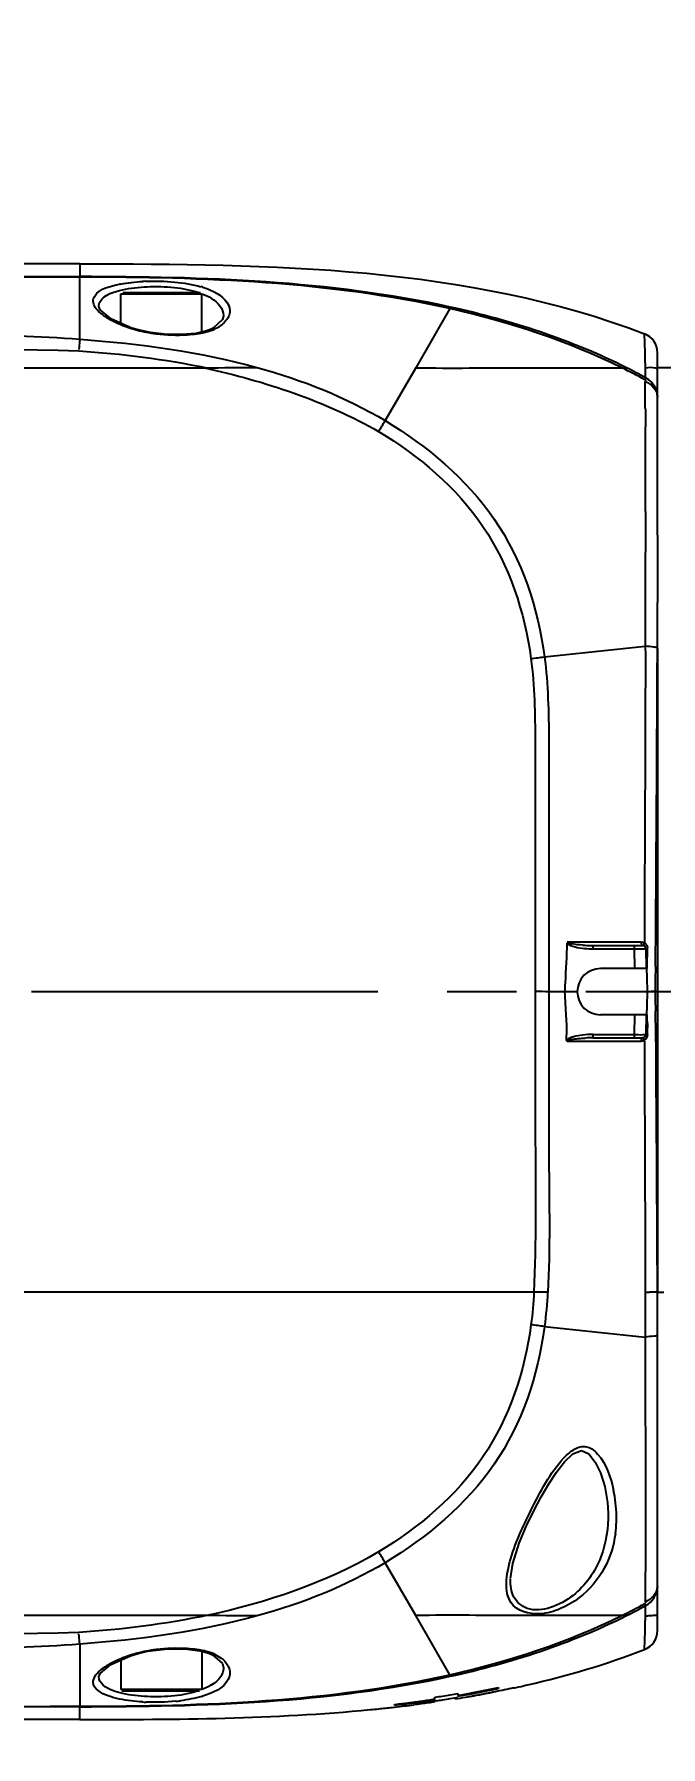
# Model space of a CAD drawing. Header units: millimetres. Extents: x 4086 to 8300, y 123 to 1549.
# Drawn here: x 7733.71 to 7747.27, y 590.53 to 627.59 of the extents above; entities that cross this region are included whole.
import ezdxf

# ---------------------------------------------------------------- set-up
doc = ezdxf.new("R2010")
doc.units = ezdxf.units.MM
doc.linetypes.add('CENTER', pattern=[0.6, 0.375, -0.075, 0.075, -0.075])
for name, color, linetype in [('中心线', 7, 'Continuous'), ('外形图', 7, 'Continuous'), ('尺寸标注', 7, 'Continuous'), ('运动范围', 7, 'Continuous')]:
    doc.layers.add(name, color=color, linetype=linetype)
doc.styles.add('思源黑', font='SourceHanSansCN-Normal.ttf')
doc.dimstyles.new('尺寸标注_1_4比例', dxfattribs={"dimtxt": 7, "dimasz": 6, "dimexe": 2, "dimexo": 1.5, "dimgap": 1, "dimtad": 1, "dimdec": 1, "dimlfac": 4, "dimdsep": 46, "dimtxsty": '思源黑', "dimcen": 0.09, "dimadec": 0, "dimazin": 0, "dimtp": 0.01, "dimtm": 0.01, "dimtfac": 1, "dimtdec": 1, "dimtofl": 0, "dimtmove": 0, "dimatfit": 3, "dimfxl": 1, "dimtolj": 1, "dimarcsym": 0})

# ---------------------------------------------------------------- blocks, each defined once
blk = doc.blocks.new('*D749')
at = {"layer": 'Defpoints', "color": 0}
for p in [(7701.103, 606.863), (7716.045, 606.863), (7783.633, 606.863), (7961.601, 575.482), (7746.537, 550.462)]:
    blk.add_point(p, dxfattribs=at)
at = {"layer": '尺寸标注', "color": 0, "lineweight": -2}
blk.add_line((7717.545, 606.863), (7718.126, 606.863), dxfattribs=at)
blk.add_arc((7783.633, 606.863), 67.507, 185.09413, 344.90587, dxfattribs=at)
at = {"layer": '尺寸标注', "color": 0}
for points in [[(7717.392, 600.913), (7715.394, 600.824), (7716.126, 606.863)], [(7849.787, 589.066), (7847.834, 589.501), (7850.114, 595.14)]]:
    blk.add_solid(points, dxfattribs=at)
at = {"layer": '尺寸标注', "color": 0, "insert": (7783.633, 544.066), "char_height": 7, "attachment_point": 5, "style": '思源黑'}
blk.add_mtext('\\A1;+\\A1;170%%d', dxfattribs=at)
blk = doc.blocks.new('*D750')
at = {"layer": 'Defpoints', "color": 0}
for p in [(7746.494, 663.333), (7961.606, 638.226), (7701.103, 606.863), (7720.683, 606.863), (7783.633, 606.863)]:
    blk.add_point(p, dxfattribs=at)
at = {"layer": '尺寸标注', "color": 0, "lineweight": -2}
blk.add_arc((7783.633, 606.863), 67.588, 15.08218, 174.91199, dxfattribs=at)
at = {"layer": '尺寸标注', "color": 0}
for points in [[(7847.916, 624.232), (7849.869, 624.667), (7850.195, 618.593)], [(7715.312, 612.901), (7717.31, 612.813), (7716.045, 606.863)]]:
    blk.add_solid(points, dxfattribs=at)
at = {"layer": '尺寸标注', "color": 0, "insert": (7783.633, 679.161), "char_height": 7, "attachment_point": 5, "style": '思源黑'}
blk.add_mtext('\\A1;-\\A1;170%%d', dxfattribs=at)

msp = doc.modelspace()

# ---------------------------------------------------------------- linework, layer by layer
at = {"layer": '中心线', "linetype": 'CENTER', "ltscale": 20}
msp.add_line((7981.1487, 606.8692), (7585.9109, 606.8692), dxfattribs=at)
at = {"layer": '外形图'}
for p, q in [((7734.6965, 622.6192), (7734.6964, 622.3407)), ((7734.6965, 622.3311), (7734.6964, 622.3407)), ((7734.6965, 620.987), (7734.6965, 622.3311)), ((7735.584, 621.3306), (7735.584, 621.9692)), ((7735.584, 621.9692), (7737.334, 621.9692)), ((7735.6303, 621.9942), (7737.309, 621.9942)), ((7737.334, 621.1415), (7737.334, 621.9692)), ((7735.8212, 621.2279), (7735.3826, 621.4177)), ((7737.7861, 621.4132), (7737.5807, 621.2264)), ((7737.8065, 621.4963), (7737.7861, 621.4132)), ((7742.7029, 621.6484), (7741.9643, 620.3691)), ((7735.9607, 621.1863), (7735.8212, 621.2279)), ((7735.9376, 621.1779), (7735.9604, 621.1863)), ((7735.9604, 621.1863), (7735.9607, 621.1863)), ((7736.2289, 621.1293), (7735.9604, 621.1863)), ((7737.4396, 621.1652), (7737.2052, 621.1126)), ((7737.4837, 621.1812), (7737.4396, 621.1652)), ((7737.4856, 621.182), (7737.4837, 621.1812)), ((7737.5807, 621.2264), (7737.4856, 621.182)), ((7737.5471, 621.1761), (7737.4856, 621.182)), ((7746.9269, 620.7007), (7746.9131, 621.1057)), ((7747.1965, 616.7505), (7747.1965, 620.6937)), ((7702.9568, 620.3692), (7737.3956, 620.3692)), ((7741.9644, 620.3691), (7741.3043, 619.2258)), ((7746.9367, 620.3577), (7746.9366, 620.3685)), ((7748.3954, 620.3692), (7747.1965, 620.3692)), ((7747.1958, 619.7304), (7747.189, 619.8129)), ((7747.1957, 619.7404), (7747.1893, 619.8145)), ((7747.1963, 619.7404), (7747.1965, 619.7304)), ((7744.7502, 614.1155), (7746.9325, 614.3418)), ((7747.1939, 614.2928), (7747.1965, 607.7955)), ((7745.4042, 607.9434), (7745.2439, 607.9435)), ((7745.3305, 607.906), (7745.3146, 607.8692)), ((7746.2523, 607.9428), (7745.4042, 607.9434)), ((7745.8015, 607.7955), (7745.8015, 607.8692)), ((7745.8015, 607.7955), (7746.6928, 607.7955)), ((7745.8041, 607.8692), (7746.8678, 607.8692)), ((7746.3928, 607.9427), (7746.2523, 607.9428)), ((7746.537, 607.9425), (7746.3928, 607.9427)), ((7746.6862, 607.9424), (7746.537, 607.9425)), ((7746.8419, 607.9423), (7746.6862, 607.9424)), ((7746.6928, 607.8692), (7746.6928, 607.7955)), ((7746.6928, 607.7955), (7746.7003, 607.3692)), ((7746.9428, 607.7955), (7746.9502, 607.3692)), ((7747.1965, 607.7955), (7747.1964, 605.9429)), ((7746.9502, 607.3692), (7745.959, 607.3692)), ((7745.1932, 606.8692), (7744.8478, 606.8692)), ((7745.459, 606.8692), (7745.1932, 606.8692)), ((7746.9502, 606.3692), (7745.959, 606.3692)), ((7746.7003, 606.3692), (7746.6928, 605.9429)), ((7746.9502, 606.3692), (7746.9428, 605.9429)), ((7745.3305, 605.8324), (7745.3146, 605.8691)), ((7745.8, 605.8692), (7746.8678, 605.8692)), ((7745.8015, 605.9429), (7746.6928, 605.9429)), ((7745.8015, 605.8692), (7745.8015, 605.9429)), ((7746.6928, 605.9429), (7746.6928, 605.8692)), ((7746.8678, 605.8692), (7746.8659, 605.869)), ((7747.1526, 606.1973), (7747.1546, 605.926)), ((7747.1546, 605.926), (7747.1566, 605.6355)), ((7747.1964, 605.9429), (7747.198, 603.0137)), ((7745.2438, 605.7949), (7745.4126, 605.795)), ((7745.4126, 605.795), (7746.0198, 605.7954)), ((7746.0198, 605.7954), (7746.3018, 605.7957)), ((7746.3018, 605.7957), (7746.4384, 605.7958)), ((7746.4384, 605.7958), (7746.707, 605.796)), ((7746.707, 605.796), (7746.8416, 605.7961)), ((7747.198, 603.0137), (7747.1954, 600.3692)), ((7744.5184, 600.3692), (7707.4027, 600.3692)), ((7747.1839, 600.3692), (7747.334, 600.3692)), ((7747.1965, 593.0447), (7747.1965, 600.3692)), ((7744.7502, 599.6229), (7746.9325, 599.3966)), ((7745.364, 596.8662), (7745.5494, 596.9393)), ((7745.5494, 596.9393), (7745.7121, 596.8657)), ((7746.1139, 595.8194), (7746.128, 595.5931)), ((7746.128, 595.5931), (7746.1281, 595.592)), ((7741.9645, 593.3693), (7741.3044, 594.5127)), ((7744.0151, 594.169), (7744.0625, 594.4929)), ((7737.4442, 593.3692), (7702.9569, 593.3692)), ((7742.7029, 592.09), (7741.9643, 593.3692)), ((7746.9366, 593.3699), (7746.9376, 593.51)), ((7746.9376, 593.51), (7746.9381, 593.5843)), ((7746.9131, 592.6327), (7746.9269, 593.0377)), ((7734.6965, 592.7514), (7734.6965, 591.4073)), ((7735.7936, 592.5013), (7735.9607, 592.5521)), ((7735.9376, 592.5605), (7735.9603, 592.552)), ((7735.9603, 592.552), (7736.1653, 592.5982)), ((7735.9603, 592.552), (7735.9607, 592.5521)), ((7737.3023, 592.6089), (7737.4864, 592.5561)), ((7737.334, 592.5999), (7737.334, 591.7692)), ((7737.4874, 592.5557), (7737.4855, 592.5565)), ((7737.4855, 592.5565), (7737.5674, 592.519)), ((7737.5471, 592.5623), (7737.4874, 592.5557)), ((7737.5674, 592.519), (7737.7842, 592.329)), ((7735.3694, 592.3129), (7735.7936, 592.5013)), ((7735.584, 592.4082), (7735.584, 591.7692)), ((7737.7842, 592.329), (7737.8065, 592.242)), ((7737.334, 591.7692), (7735.584, 591.7692)), ((7743.7533, 591.8117), (7743.7533, 591.7903)), ((7744.0816, 591.8104), (7744.0816, 591.8034)), ((7744.0816, 591.8034), (7744.0816, 591.8025)), ((7734.6965, 591.4073), (7734.6964, 591.3977)), ((7734.6965, 591.1192), (7734.6964, 591.3977)), ((7735.609, 591.7442), (7737.2876, 591.7442)), ((7741.5033, 591.4448), (7741.5298, 591.448)), ((7741.5033, 591.429), (7741.5033, 591.4448)), ((7741.924, 591.4387), (7741.924, 591.4443)), ((7742.219, 591.482), (7742.0646, 591.4622)), ((7742.3783, 591.5629), (7742.3783, 591.6016)), ((7742.4139, 591.5272), (7742.3783, 591.522)), ((7742.8783, 591.6851), (7742.8783, 591.6437)), ((7743.0392, 591.6037), (7743.0927, 591.6132)), ((7743.6538, 591.7181), (7743.6323, 591.7135)), ((7743.6543, 591.7221), (7743.6893, 591.729)), ((7741.4558, 591.383), (7741.5086, 591.3889))]:
    msp.add_line(p, q, dxfattribs=at)
for points in [[(7735.3826, 621.4177), (7735.1377, 621.6191), (7735.108, 621.6944)], [(7737.2052, 621.1126), (7736.9113, 621.0875), (7736.5807, 621.0917), (7736.2289, 621.1293)], [(7746.945, 620.0774), (7746.9448, 620.0789), (7746.9443, 620.0807), (7746.9435, 620.0828), (7746.9424, 620.0852), (7746.9409, 620.0879), (7746.9389, 620.091), (7746.9366, 620.0942), (7746.9339, 620.0974), (7746.931, 620.1005), (7746.9279, 620.1034), (7746.9247, 620.1059), (7746.9216, 620.108), (7746.9188, 620.1097)], [(7746.9268, 620.0738), (7746.9295, 620.0725), (7746.9305, 620.0729), (7746.9319, 620.0732), (7746.9338, 620.0732), (7746.9358, 620.0731), (7746.9379, 620.073), (7746.9398, 620.0731), (7746.9414, 620.0733), (7746.9427, 620.0737), (7746.9437, 620.0743), (7746.9444, 620.075), (7746.9449, 620.0761), (7746.945, 620.0774)], [(7745.2433, 607.9274), (7745.2469, 607.9079), (7745.2806, 607.8871), (7745.315, 607.869)], [(7745.3305, 607.906), (7745.2975, 607.9146), (7745.267, 607.9259), (7745.2477, 607.9436)], [(7746.8416, 607.9423), (7746.8419, 607.934), (7746.8424, 607.9259), (7746.8433, 607.918), (7746.8444, 607.9104), (7746.8459, 607.9033), (7746.8476, 607.8966), (7746.8495, 607.8905), (7746.8517, 607.8851), (7746.8541, 607.8803), (7746.8566, 607.8764), (7746.8593, 607.8733), (7746.8621, 607.871), (7746.8649, 607.8697), (7746.8678, 607.8692)], [(7746.8419, 607.9423), (7746.8545, 607.9417), (7746.8669, 607.9401), (7746.8789, 607.9375), (7746.8905, 607.934), (7746.9017, 607.9296), (7746.9125, 607.9243)], [(7746.9125, 607.9243), (7746.9091, 607.9166), (7746.9061, 607.9091), (7746.9035, 607.9018), (7746.9014, 607.8948), (7746.8998, 607.8882), (7746.8987, 607.8822), (7746.8982, 607.8767), (7746.8982, 607.8719), (7746.8987, 607.8677), (7746.8998, 607.8644), (7746.9013, 607.8619), (7746.9034, 607.8602)], [(7745.3152, 605.8694), (7745.2827, 605.853), (7745.252, 605.8324), (7745.2449, 605.8131)], [(7746.8659, 605.869), (7746.8649, 605.8687), (7746.8621, 605.8674), (7746.8593, 605.8651), (7746.8566, 605.862), (7746.8541, 605.8581), (7746.8517, 605.8533), (7746.8495, 605.8479), (7746.8476, 605.8418), (7746.8458, 605.8351), (7746.8444, 605.8279), (7746.8432, 605.8204), (7746.8424, 605.8125), (7746.8418, 605.8043), (7746.8416, 605.7961)], [(7746.9125, 605.8141), (7746.9091, 605.8218), (7746.9061, 605.8293), (7746.9035, 605.8366), (7746.9015, 605.8436), (7746.8998, 605.8502), (7746.8988, 605.8562), (7746.8982, 605.8617), (7746.8982, 605.8665), (7746.8987, 605.8706), (7746.8998, 605.874), (7746.9014, 605.8765), (7746.9034, 605.8782)], [(7745.2458, 605.7943), (7745.2704, 605.8137), (7745.2993, 605.8244), (7745.3305, 605.8324)], [(7746.9126, 605.8141), (7746.9017, 605.8088), (7746.8905, 605.8044), (7746.8788, 605.8008), (7746.8668, 605.7983), (7746.8544, 605.7966), (7746.8416, 605.7961)], [(7744.0625, 594.4929), (7744.2035, 594.9348), (7744.3571, 595.2986), (7744.5185, 595.6332), (7744.6818, 595.9411), (7744.8444, 596.2205), (7745.0098, 596.4737), (7745.1821, 596.6954), (7745.364, 596.8662)], [(7745.7121, 596.8657), (7745.8503, 596.6899), (7745.9624, 596.4569), (7746.0539, 596.1644), (7746.1139, 595.8194)], [(7746.9186, 593.6289), (7746.9214, 593.6305), (7746.9244, 593.6326), (7746.9276, 593.6351), (7746.9307, 593.6379), (7746.9336, 593.641), (7746.9362, 593.6441), (7746.9386, 593.6473), (7746.9406, 593.6504), (7746.9421, 593.6531), (7746.9433, 593.6556), (7746.9441, 593.6577), (7746.9446, 593.6595), (7746.9448, 593.6611), (7746.9447, 593.6624), (7746.9443, 593.6634), (7746.9436, 593.6642), (7746.9427, 593.6648), (7746.9415, 593.6652), (7746.9399, 593.6655), (7746.9381, 593.6656), (7746.936, 593.6655), (7746.9338, 593.6654), (7746.9318, 593.6654), (7746.9303, 593.6657), (7746.9293, 593.6662), (7746.9267, 593.665)], [(7736.1653, 592.5982), (7736.5375, 592.644), (7736.9692, 592.6484), (7737.3023, 592.6089)], [(7735.108, 592.0437), (7735.1357, 592.1163), (7735.3694, 592.3129)]]:
    msp.add_lwpolyline(points, dxfattribs=at)
for centre, radius, start, end in [((7739.7812, 19991.5632), 19369.2232, 269.86413217, 269.98495875), ((7736.0682, 619.6855), 2.542, 101.05113, 101.60043), ((7736.3151, 617.7668), 4.478, 92.54969, 93.3354), ((7736.7359, 620.0974), 2.1082, 73.04341, 74.00105), ((7737.1257, 622.2162), 1.1222, 292.05607, 295.76511), ((7737.2915, 621.9148), 0.7778, 301.92039, 306.68236), ((7746.7553, 620.6937), 0.4411, 0, 69.04407), ((7686.4205, 619.0295), 60.5295, 1.268183, 1.582041), ((7740.8047, 609.0504), 12.6368, 61.06407, 63.59839), ((7740.5787, 608.495), 13.2805, 61.38266, 63.39447), ((7646.6752, 619.5425), 100.2648, 0.349462, 0.465859), ((7486.7738, 617.3572), 260.1672, 0.470091, 0.598265), ((7703.1593, 641.9826), 44.4174, 328.8263, 329.18022), ((7615.591, 618.3399), 131.3463, 359.979827, 0.327872), ((7462.1753, 618.4416), 284.762, 359.761457, 359.970243), ((8250.5681, 615.3783), 503.6367, 179.843779, 180.117911), ((7570.1977, 615.248), 176.9988, 359.693197, 0.014639), ((7737.3953, 667.449), 53.8389, 277.53734, 277.85183), ((5540.6785, 624.1656), 2206.5374, 359.5740124, 359.7438311), ((7706.9972, 609.2089), 38.2675, 356.77838, 358.08097), ((7745.7955, 611.2743), 3.405, 266.37049, 267.27879), ((7745.7994, 611.406), 3.5368, 267.31623, 270.03367), ((7745.8011, 609.8013), 2.0057, 267.57238, 270.01213), ((7746.8678, 607.7942), 0.075, 1, 90), ((7699.5738, 608.1506), 47.5827, 359.32265, 359.53018), ((7745.959, 606.8692), 0.5, 90, 270), ((7705.3069, 605.7393), 41.6894, 1.55304, 2.24059), ((7822.474, 606.3106), 75.3312, 179.160374, 179.294306), ((7671.2908, 608.5195), 75.8682, 359.165474, 359.296607), ((7705.2922, 609.2954), 39.9747, 356.5204, 356.79191), ((7744.5444, 570.3221), 36.5478, 89.5244, 89.99232), ((7705.2935, 607.9998), 41.7028, 357.75915, 358.44649), ((7657.9591, 605.4271), 89.1968, 0.494702, 0.655255), ((7745.7993, 604.0462), 1.8967, 89.93296, 96.81304), ((7745.7998, 602.303), 3.5662, 89.97178, 92.66678), ((7746.8678, 605.9442), 0.075, 270, 359), ((7744.7363, 461.351), 139.0182, 89.9661, 90.085651), ((7747.0534, 608.2933), 7.9244, 269.2131, 269.76156), ((7747.2369, 574.8819), 25.4877, 90.18337, 90.31185), ((7732.6541, 511.6899), 88.7618, 82.167486, 82.358245), ((7743.4957, 595.4795), 2.8121, 1.07743, 12.3146), ((7743.6612, 595.4849), 2.6465, 358.09592, 1.02928), ((7743.8025, 595.4791), 2.5052, 352.18842, 358.12026), ((7712.4337, 577.2958), 33.6143, 30.80951, 31.27718), ((7740.7858, 604.7374), 12.689, 296.3743, 298.902), ((7740.5788, 605.2434), 13.2805, 296.60563, 298.61693), ((7687.0116, 594.6874), 59.938, 358.422873, 358.739851), ((7747.0151, 594.0953), 0.7305, 263.71166, 265.65865), ((7747.0152, 594.096), 0.7312, 265.66161, 267.48035), ((7746.7553, 593.0447), 0.4411, 290.95593, 0), ((7737.1257, 591.5224), 1.122, 64.23566, 67.94445), ((7737.5685, 592.1023), 0.3816, 26.36894, 31.24073), ((7739.0098, 614.4953), 23.1952, 279.60064, 281.80042), ((7739.1946, 613.2383), 21.9061, 281.24093, 282.01095), ((7739.226, 614.2518), 22.9607, 281.20892, 281.71027), ((7739.3351, 613.7253), 22.4231, 281.71029, 282.22061), ((7739.4049, 613.5461), 22.2408, 282.13837, 282.43782), ((7739.4905, 613.1591), 21.8445, 282.43716, 282.96603), ((7739.7869, -18782.1813), 19373.5797, 90.01505478, 90.1358542), ((7736.316, 595.9892), 4.4957, 266.66724, 267.63833), ((7736.3872, 595.3666), 3.8707, 275.71596, 277.28582), ((7736.7518, 593.5891), 2.0539, 286.54371, 287.2571), ((7738.2281, 619.4309), 28.1928, 276.67107, 278.46502), ((7738.07, 621.8194), 30.6242, 276.447, 277.22969), ((7738.0816, 620.1972), 28.9552, 276.83937, 277.37358), ((7738.2362, 619.004), 27.7521, 277.3732, 277.98083), ((7738.2379, 620.3353), 29.1252, 277.27084, 277.5958), ((7738.3643, 619.3935), 28.1749, 277.59428, 278.20691), ((7738.3979, 617.8508), 26.5875, 277.98084, 278.61007), ((7746.7435, 556.4931), 35.2803, 97.18337, 97.36829), ((7738.5276, 616.2105), 24.9084, 278.89318, 279.28377), ((7738.5179, 617.947), 26.7055, 278.38859, 278.67495), ((7738.6744, 615.3186), 24.0045, 279.28131, 280.08602), ((7738.6018, 617.3983), 26.1504, 278.67468, 279.04427), ((7738.6952, 616.811), 25.5557, 279.04427, 279.42068), ((7740.4077, 606.6179), 15.243, 279.06745, 279.9413), ((7738.8568, 615.001), 23.7009, 279.76888, 280.49322), ((7740.6187, 605.4227), 14.0293, 280.1569, 280.87755), ((7740.3242, 608.1571), 16.7748, 279.50023, 279.67786), ((7740.5977, 606.5572), 15.1516, 279.67545, 280.05654), ((7739.0277, 614.0785), 22.7627, 280.49327, 281.24086), ((7740.8851, 604.9399), 13.509, 280.05398, 280.65567), ((7740.7877, 604.5466), 13.1371, 280.87477, 281.87423), ((7741.2117, 603.2151), 11.7535, 280.6457, 281.88495), ((7739.1063, 614.8573), 23.5779, 280.71703, 281.12155), ((7737.724, 624.9948), 33.8185, 275.52644, 275.83921), ((7737.8511, 623.7587), 32.5758, 275.83803, 276.35314)]:
    msp.add_arc(centre, radius, start, end, dxfattribs=at)
for points in [[(7734.6965, 622.6192), (7724.3356, 622.6239), (7713.9748, 622.6192), (7703.614, 622.6192)], [(7734.6965, 622.6192), (7738.7998, 622.6192), (7743.0812, 622.5732), (7746.9131, 621.1057)], [(7734.6965, 622.3311), (7721.0671, 622.3516), (7707.4377, 622.3496), (7693.8083, 622.3805)], [(7742.7086, 621.6833), (7740.0912, 622.2577), (7737.3761, 622.3398), (7734.6964, 622.3407)], [(7742.7029, 621.6484), (7740.0896, 622.2358), (7737.3749, 622.327), (7734.6965, 622.3311)], [(7735.5809, 622.1803), (7735.737, 622.2108), (7735.8958, 622.228), (7736.0545, 622.2372)], [(7736.1159, 622.2404), (7736.3291, 622.2499), (7736.5436, 622.2453), (7736.7561, 622.2249)], [(7736.7561, 622.2249), (7736.9452, 622.2067), (7737.1344, 622.1763), (7737.317, 622.1239)], [(7735.6223, 622.0557), (7735.797, 622.0955), (7735.9766, 622.1148), (7736.1556, 622.1229)], [(7736.1556, 622.1229), (7736.3507, 622.1318), (7736.5471, 622.1268), (7736.7414, 622.1058)], [(7736.7414, 622.1058), (7736.9222, 622.0862), (7737.1033, 622.0534), (7737.2757, 621.9955)], [(7735.4531, 621.3569), (7735.3794, 621.3927), (7735.3073, 621.4326), (7735.2396, 621.4788)], [(7746.4231, 620.369), (7745.2483, 620.9517), (7743.9821, 621.3599), (7742.7029, 621.6484)], [(7746.5263, 620.3692), (7745.3229, 620.9718), (7744.0231, 621.3947), (7742.7086, 621.6833)], [(7735.9376, 621.1779), (7735.7716, 621.2237), (7735.608, 621.2818), (7735.4531, 621.3569)], [(7736.3489, 621.099), (7736.2103, 621.1161), (7736.0722, 621.1408), (7735.9376, 621.1779)], [(7737.5471, 621.1761), (7737.4463, 621.1352), (7737.3381, 621.1133), (7737.2305, 621.0979)], [(7734.6762, 620.7368), (7735.6046, 620.6717), (7736.532, 620.555), (7737.444, 620.3692)], [(7734.6965, 620.987), (7735.9955, 620.8936), (7737.2988, 620.7151), (7738.5544, 620.3692)], [(7737.3956, 620.3692), (7738.701, 620.0791), (7740.0004, 619.6514), (7741.1629, 618.9907)], [(7737.3988, 620.3686), (7737.784, 620.3684), (7738.1694, 620.3798), (7738.5544, 620.3692)], [(7738.5544, 620.3692), (7739.5113, 620.105), (7740.4524, 619.7356), (7741.3042, 619.2258)], [(7746.9269, 620.073), (7747.0614, 620.0256), (7747.1918, 619.883), (7747.1963, 619.7404)], [(7747.0698, 620.051), (7747.0327, 620.0918), (7746.9891, 620.129), (7746.9392, 620.1526)], [(7747.1651, 619.9026), (7747.1436, 619.9573), (7747.1094, 620.0075), (7747.0698, 620.051)], [(7746.9323, 619.4918), (7746.9328, 619.4251), (7746.9334, 619.3584), (7746.9338, 619.2917)], [(7746.9338, 619.2917), (7746.9343, 619.225), (7746.9348, 619.1583), (7746.9351, 619.0916)], [(7746.9349, 617.256), (7746.9343, 617.0878), (7746.9337, 616.9197), (7746.9333, 616.7515)], [(7746.9325, 614.3418), (7746.9352, 612.2026), (7746.9163, 610.0635), (7746.9125, 607.9243)], [(7745.315, 607.869), (7745.4398, 607.8153), (7745.5804, 607.8031), (7745.7161, 607.7973)], [(7745.5799, 607.8761), (7745.4964, 607.8814), (7745.4123, 607.8879), (7745.3305, 607.906)], [(7746.9712, 607.3691), (7746.969, 607.5111), (7746.9819, 607.6531), (7746.9798, 607.7951)], [(7747.1485, 607.2384), (7747.1471, 607.1163), (7747.1463, 606.9943), (7747.1475, 606.8722)], [(7747.1476, 606.8722), (7747.1466, 606.7305), (7747.1485, 606.5888), (7747.1501, 606.4472)], [(7746.9831, 606.1595), (7746.9803, 606.2295), (7746.9701, 606.2993), (7746.9712, 606.3693)], [(7745.3305, 605.8323), (7745.4298, 605.8543), (7745.5323, 605.8606), (7745.6338, 605.8653)], [(7745.5743, 605.9295), (7745.5087, 605.9216), (7745.4428, 605.9114), (7745.3794, 605.8925)], [(7746.9798, 605.9433), (7746.9791, 605.8997), (7746.9554, 605.8318), (7746.9118, 605.8314)], [(7746.9798, 605.9433), (7746.9809, 606.0154), (7746.9859, 606.0875), (7746.9831, 606.1595)], [(7746.9126, 605.8141), (7746.9162, 603.9992), (7746.9303, 602.1842), (7746.927, 600.3692)], [(7747.1566, 605.6355), (7747.1626, 604.7615), (7747.1684, 603.8875), (7747.1735, 603.0136)], [(7747.1735, 603.0136), (7747.1786, 602.1321), (7747.1833, 601.2506), (7747.1885, 600.3692)], [(7744.5235, 600.3692), (7744.5129, 600.1331), (7744.4921, 599.897), (7744.4575, 599.6632)], [(7744.8186, 600.3692), (7744.8044, 600.1198), (7744.7827, 599.8706), (7744.7502, 599.6228)], [(7746.927, 600.3692), (7746.9253, 600.045), (7746.9286, 599.7208), (7746.9325, 599.3966)], [(7745.3396, 596.9318), (7745.4133, 596.9847), (7745.5031, 597.0278), (7745.5938, 597.0287)], [(7745.5938, 597.0287), (7745.6369, 597.0292), (7745.6808, 597.0201), (7745.7205, 597.0034)], [(7745.7752, 596.9748), (7745.8222, 596.9455), (7745.8637, 596.907), (7745.9002, 596.8653)], [(7745.2289, 596.8381), (7745.2636, 596.8717), (7745.3004, 596.9036), (7745.3396, 596.9318)], [(7745.9002, 596.8653), (7746.0884, 596.6502), (7746.1823, 596.3586), (7746.2431, 596.0793)], [(7741.1629, 594.7477), (7740.0252, 594.0744), (7738.7365, 593.6478), (7737.4442, 593.3692)], [(7741.3042, 594.5126), (7740.4529, 594.0024), (7739.512, 593.6325), (7738.5551, 593.3692)], [(7743.9265, 594.0718), (7743.9304, 594.2513), (7743.9709, 594.4297), (7744.0222, 594.6017)], [(7744.0303, 593.6453), (7743.949, 593.767), (7743.9234, 593.9255), (7743.9265, 594.0718)], [(7747.1959, 594.008), (7747.1965, 593.8634), (7747.0651, 593.7144), (7746.9287, 593.6665)], [(7746.9392, 593.5858), (7747.0881, 593.6563), (7747.1954, 593.8433), (7747.1959, 594.008)], [(7737.444, 593.3692), (7736.532, 593.1834), (7735.6046, 593.0667), (7734.6762, 593.0016)], [(7738.5551, 593.3692), (7737.2992, 593.0235), (7735.9957, 592.8448), (7734.6965, 592.7514)], [(7738.556, 593.3693), (7738.1856, 593.3588), (7737.8148, 593.3712), (7737.4442, 593.3692)], [(7742.7029, 592.0899), (7743.982, 592.3785), (7745.2481, 592.7866), (7746.4228, 593.3692)], [(7742.7086, 592.0551), (7744.0232, 592.3437), (7745.323, 592.7666), (7746.5264, 593.3692)], [(7747.1033, 593.3695), (7747.0633, 593.3662), (7747.0231, 593.364), (7746.983, 593.3655)], [(7735.4533, 592.3815), (7735.6081, 592.4567), (7735.7717, 592.5147), (7735.9376, 592.5605)], [(7735.9376, 592.5605), (7736.0723, 592.5976), (7736.2106, 592.6223), (7736.3493, 592.6394)], [(7737.2311, 592.6404), (7737.3385, 592.625), (7737.4465, 592.6031), (7737.5471, 592.5623)], [(7737.6134, 592.5328), (7737.6634, 592.5087), (7737.7118, 592.4805), (7737.7563, 592.4473)], [(7744.3918, 591.8716), (7745.2473, 592.0686), (7746.0933, 592.3187), (7746.9131, 592.6327)], [(7735.2397, 592.2597), (7735.3075, 592.3059), (7735.3795, 592.3458), (7735.4533, 592.3815)], [(7737.7563, 592.4473), (7737.8102, 592.407), (7737.8599, 592.3578), (7737.8948, 592.3002)], [(7737.9104, 592.2718), (7737.9313, 592.2296), (7737.944, 592.1818), (7737.9444, 592.1348)], [(7734.6964, 591.3977), (7737.3761, 591.3986), (7740.0912, 591.4807), (7742.7086, 592.0551)], [(7734.6965, 591.4073), (7737.3749, 591.4114), (7740.0896, 591.5026), (7742.7029, 592.0899)], [(7693.8083, 591.3579), (7707.4377, 591.3887), (7721.0671, 591.3867), (7734.6965, 591.4073)], [(7736.0546, 591.5012), (7735.8883, 591.5109), (7735.7218, 591.5292), (7735.5586, 591.5625)], [(7736.1621, 591.6152), (7735.9825, 591.623), (7735.8023, 591.6421), (7735.6269, 591.6816)], [(7736.7727, 591.5152), (7736.5597, 591.4938), (7736.3446, 591.4885), (7736.1307, 591.4974)], [(7736.7467, 591.6332), (7736.5529, 591.6119), (7736.3569, 591.6066), (7736.1621, 591.6152)], [(7737.2784, 591.7438), (7737.1069, 591.6859), (7736.9266, 591.6529), (7736.7467, 591.6332)], [(7737.3366, 591.6203), (7737.1871, 591.5758), (7737.0328, 591.547), (7736.8781, 591.5272)], [(7734.6965, 591.1192), (7724.3356, 591.1145), (7713.9748, 591.1192), (7703.614, 591.1192)], [(7734.6965, 591.1192), (7736.7925, 591.1192), (7738.8946, 591.1317), (7740.9809, 591.3336)]]:
    msp.add_open_spline(points, degree=3, dxfattribs=at)
for points, knots in [([(7734.9868, 621.8082), (7734.9859, 621.8477), (7735.0757, 622.085), (7735.3635, 622.1358), (7735.557, 622.1755)], [0, 0, 0, 0, 0.16685, 1, 1, 1, 1]), ([(7735.2396, 621.4788), (7735.2022, 621.5043), (7735.0927, 621.587), (7734.989, 621.7129), (7734.9868, 621.8082)], [0, 0, 0, 0, 0.3218632, 1, 1, 1, 1]), ([(7735.108, 621.6927), (7735.1074, 621.7314), (7735.1821, 621.9532), (7735.4454, 622.0154), (7735.6223, 622.0557)], [0, 0, 0, 0, 0.1757174, 1, 1, 1, 1]), ([(7737.3469, 621.9698), (7737.4162, 621.9428), (7737.6186, 621.853), (7737.809, 621.6452), (7737.8064, 621.4921)], [0, 0, 0, 0, 0.3270438, 1, 1, 1, 1]), ([(7737.3508, 622.1139), (7737.4383, 622.0872), (7737.681, 622.0021), (7737.9458, 621.7807), (7737.9444, 621.6036)], [0, 0, 0, 0, 0.3406788, 1, 1, 1, 1]), ([(7737.9444, 621.6036), (7737.9437, 621.5161), (7737.879, 621.3929), (7737.7854, 621.3129), (7737.7561, 621.291)], [0, 0, 0, 0, 0.7056783, 1, 1, 1, 1]), ([(7742.7029, 621.6484), (7742.7043, 621.6558), (7742.7063, 621.6674), (7742.7082, 621.6791), (7742.7086, 621.6833)], [0, 0, 0, 0, 0.6349819, 1, 1, 1, 1]), ([(7705.9724, 621.0708), (7709.3032, 621.0709), (7715.2752, 621.0675), (7723.0753, 621.0793), (7729.3169, 621.0516), (7732.9252, 621.1146), (7734.6968, 620.9902)], [0, 0, 0, 0, 0.3478694, 0.6237322, 0.8145253, 1, 1, 1, 1]), ([(7737.2305, 621.0979), (7737.1614, 621.0881), (7736.8682, 621.0604), (7736.5717, 621.0715), (7736.3489, 621.099)], [0, 0, 0, 0, 0.236996, 1, 1, 1, 1]), ([(7737.7028, 621.2546), (7737.6887, 621.2458), (7737.6593, 621.2287), (7737.6291, 621.2131), (7737.6135, 621.2056)], [0, 0, 0, 0, 0.4887153, 1, 1, 1, 1]), ([(7705.9722, 620.8212), (7710.7556, 620.821), (7720.323, 620.8008), (7729.8929, 620.8553), (7734.6762, 620.7368)], [0, 0, 0, 0, 0.4999262, 1, 1, 1, 1]), ([(7734.6965, 620.987), (7734.6953, 620.9748), (7734.6886, 620.9015), (7734.683, 620.8281), (7734.6789, 620.7669)], [0, 0, 0, 0, 0.1660808, 1, 1, 1, 1]), ([(7741.9639, 620.3692), (7742.7347, 620.3561), (7744.2215, 620.3803), (7745.7081, 620.3601), (7746.4238, 620.3692)], [0, 0, 0, 0, 0.5185803, 1, 1, 1, 1]), ([(7746.4237, 620.3692), (7746.4434, 620.3689), (7746.4776, 620.369), (7746.5117, 620.3698), (7746.5261, 620.3692)], [0, 0, 0, 0, 0.5770245, 1, 1, 1, 1]), ([(7746.9352, 620.3692), (7747.0074, 620.377), (7747.0836, 620.3919), (7747.1864, 620.3585), (7747.1963, 620.369)], [0, 0, 0, 0, 0.8343217, 1, 1, 1, 1]), ([(7746.9341, 620.1403), (7746.9319, 620.1357), (7746.9269, 620.1255), (7746.9217, 620.1153), (7746.9187, 620.1097)], [0, 0, 0, 0, 0.4446433, 1, 1, 1, 1]), ([(7746.9396, 620.1533), (7746.9389, 620.1513), (7746.9371, 620.147), (7746.9352, 620.1427), (7746.9341, 620.1403)], [0, 0, 0, 0, 0.4333962, 1, 1, 1, 1]), ([(7747.1893, 619.8131), (7747.1868, 619.8284), (7747.1804, 619.8588), (7747.1707, 619.8882), (7747.1651, 619.9026)], [0, 0, 0, 0, 0.5010414, 1, 1, 1, 1]), ([(7741.3042, 619.2258), (7742.2078, 618.6725), (7743.91, 617.2747), (7744.6163, 615.1641), (7744.7502, 614.1155)], [0, 0, 0, 0, 0.5005862, 1, 1, 1, 1]), ([(7741.1629, 618.9907), (7742.0329, 618.4637), (7743.6567, 617.1043), (7744.3238, 615.0809), (7744.4575, 614.0752)], [0, 0, 0, 0, 0.5006518, 1, 1, 1, 1]), ([(7747.1962, 616.7505), (7747.1966, 616.6336), (7747.1962, 616.1479), (7747.1962, 615.6621), (7747.1964, 615.2932)], [0, 0, 0, 0, 0.2404966, 1, 1, 1, 1]), ([(7744.4575, 614.0752), (7744.5381, 613.4803), (7744.5542, 612.2747), (7744.544, 609.8742), (7744.549, 608.0709), (7744.5493, 606.8692)], [0, 0, 0, 0, 0.2498324, 0.4998705, 1, 1, 1, 1]), ([(7744.7502, 614.1155), (7744.8294, 613.5171), (7744.8532, 612.3054), (7744.8405, 609.8911), (7744.8478, 608.0777), (7744.8478, 606.8692)], [0, 0, 0, 0, 0.2498254, 0.4998564, 1, 1, 1, 1]), ([(7747.1939, 614.3002), (7747.1746, 614.3214), (7747.0743, 614.3265), (7746.9924, 614.3395), (7746.9325, 614.3428)], [0, 0, 0, 0, 0.3228645, 1, 1, 1, 1]), ([(7746.6928, 607.7955), (7746.7517, 607.7958), (7746.8398, 607.807), (7746.9035, 607.7879), (7746.9427, 607.8019), (7746.9428, 607.7955)], [0, 0, 0, 0, 0.7063895, 0.9230334, 1, 1, 1, 1]), ([(7746.9125, 607.9243), (7746.9197, 607.9197), (7746.9337, 607.909), (7746.9457, 607.8962), (7746.9512, 607.8892)], [0, 0, 0, 0, 0.4904398, 1, 1, 1, 1]), ([(7746.9512, 607.8892), (7746.9613, 607.8764), (7746.9776, 607.8475), (7746.9781, 607.8132), (7746.9733, 607.798)], [0, 0, 0, 0, 0.5049501, 1, 1, 1, 1]), ([(7744.5493, 606.8692), (7744.5497, 605.7857), (7744.5429, 603.6195), (7744.5709, 601.4512), (7744.5184, 600.3692)], [0, 0, 0, 0, 0.5000582, 1, 1, 1, 1]), ([(7744.8456, 606.8692), (7744.8458, 605.6554), (7744.8282, 603.4894), (7744.8736, 601.3207), (7744.825, 600.3689)], [0, 0, 0, 0, 0.5601725, 1, 1, 1, 1]), ([(7745.2449, 605.8131), (7745.2205, 605.7292), (7745.2422, 606.1555), (7745.2131, 606.3811), (7745.2039, 606.6932), (7745.1932, 606.8692)], [0, 0, 0, 0, 0.2478896, 0.4997985, 1, 1, 1, 1]), ([(7747.1476, 606.8722), (7747.1394, 606.8719), (7747.0867, 606.8712), (7747.034, 606.8696), (7746.9895, 606.8675)], [0, 0, 0, 0, 0.1545749, 1, 1, 1, 1]), ([(7745.3794, 605.8925), (7745.3685, 605.8893), (7745.3469, 605.8822), (7745.3257, 605.8739), (7745.3152, 605.8694)], [0, 0, 0, 0, 0.5001802, 1, 1, 1, 1]), ([(7746.6928, 605.9429), (7746.7517, 605.9426), (7746.8398, 605.9314), (7746.9035, 605.9505), (7746.9427, 605.9365), (7746.9428, 605.9429)], [0, 0, 0, 0, 0.7063886, 0.9230322, 1, 1, 1, 1]), ([(7747.0982, 600.3692), (7747.0866, 600.3691), (7747.0607, 600.3689), (7747.0347, 600.3689), (7747.0204, 600.369)], [0, 0, 0, 0, 0.4483767, 1, 1, 1, 1]), ([(7747.1885, 600.3692), (7747.1841, 600.3693), (7747.173, 600.3695), (7747.1619, 600.3695), (7747.1554, 600.3694)], [0, 0, 0, 0, 0.4043551, 1, 1, 1, 1]), ([(7744.4575, 599.6632), (7744.3239, 598.6576), (7743.6567, 596.6341), (7742.0329, 595.2748), (7741.1629, 594.7477)], [0, 0, 0, 0, 0.4993455, 1, 1, 1, 1]), ([(7744.7502, 599.6229), (7744.6161, 598.5743), (7743.91, 596.4639), (7742.2081, 595.0655), (7741.3042, 594.5125)], [0, 0, 0, 0, 0.4994127, 1, 1, 1, 1]), ([(7746.9325, 599.3966), (7746.9316, 598.9382), (7746.9298, 597.2886), (7746.9418, 595.6391), (7746.9333, 594.448)], [0, 0, 0, 0, 0.2778898, 1, 1, 1, 1]), ([(7747.1965, 599.4439), (7747.1965, 599.4183), (7747.0605, 599.4154), (7746.9969, 599.3993), (7746.9325, 599.3956)], [0, 0, 0, 0, 0.2839661, 1, 1, 1, 1]), ([(7745.7205, 597.0034), (7745.73, 596.9994), (7745.7487, 596.9906), (7745.7665, 596.9803), (7745.7752, 596.9748)], [0, 0, 0, 0, 0.5008011, 1, 1, 1, 1]), ([(7744.0222, 594.6017), (7744.1387, 594.9923), (7744.5057, 595.7579), (7744.9104, 596.5303), (7745.2289, 596.8381)], [0, 0, 0, 0, 0.4792076, 1, 1, 1, 1]), ([(7746.1281, 595.592), (7746.1337, 595.2698), (7746.0391, 594.5956), (7745.5255, 593.8582), (7744.9142, 593.5177), (7744.401, 593.4498), (7744.0378, 593.7513), (7744.0125, 594.0244), (7744.0148, 594.1546)], [0, 0, 0, 0, 0.2529909, 0.5209481, 0.6674915, 0.798161, 0.8977373, 1, 1, 1, 1]), ([(7746.2844, 595.1386), (7746.2488, 594.8803), (7746.084, 594.3492), (7745.6181, 593.7998), (7745.1013, 593.5039), (7744.6015, 593.3478), (7744.1538, 593.4603), (7744.0303, 593.6453)], [0, 0, 0, 0, 0.2433709, 0.5067702, 0.6507021, 0.7924471, 1, 1, 1, 1]), ([(7746.9333, 594.448), (7746.9328, 594.3787), (7746.9307, 594.1177), (7746.9285, 593.8567), (7746.9267, 593.665)], [0, 0, 0, 0, 0.2655099, 1, 1, 1, 1]), ([(7746.934, 593.598), (7746.9318, 593.6027), (7746.9268, 593.613), (7746.9215, 593.6232), (7746.9185, 593.6288)], [0, 0, 0, 0, 0.44458, 1, 1, 1, 1]), ([(7746.4227, 593.3692), (7745.7065, 593.3812), (7744.2203, 593.3555), (7742.734, 593.3848), (7741.9643, 593.3692)], [0, 0, 0, 0, 0.4819565, 1, 1, 1, 1]), ([(7746.5264, 593.3692), (7746.5118, 593.3687), (7746.4772, 593.3693), (7746.4427, 593.3695), (7746.4227, 593.3692)], [0, 0, 0, 0, 0.4223523, 1, 1, 1, 1]), ([(7746.9396, 593.5851), (7746.9389, 593.587), (7746.9371, 593.5914), (7746.9351, 593.5956), (7746.934, 593.598)], [0, 0, 0, 0, 0.4331655, 1, 1, 1, 1]), ([(7747.1638, 593.3696), (7747.1562, 593.3716), (7747.1356, 593.3721), (7747.1156, 593.3705), (7747.1033, 593.3695)], [0, 0, 0, 0, 0.3922703, 1, 1, 1, 1]), ([(7747.1933, 593.3699), (7747.1898, 593.3696), (7747.18, 593.3692), (7747.1702, 593.3694), (7747.1638, 593.3696)], [0, 0, 0, 0, 0.3515827, 1, 1, 1, 1]), ([(7747.1964, 593.3718), (7747.1965, 593.3711), (7747.1961, 593.3691), (7747.194, 593.3696), (7747.1933, 593.3699)], [0, 0, 0, 0, 0.4564705, 1, 1, 1, 1]), ([(7734.6762, 593.0016), (7729.9057, 592.8839), (7720.3612, 592.9373), (7710.8192, 592.9174), (7706.0486, 592.9171)], [0, 0, 0, 0, 0.5000733, 1, 1, 1, 1]), ([(7734.6965, 592.7514), (7734.6953, 592.7636), (7734.6886, 592.8369), (7734.6831, 592.9103), (7734.6789, 592.9715)], [0, 0, 0, 0, 0.1660781, 1, 1, 1, 1]), ([(7734.6968, 592.7482), (7732.9253, 592.6238), (7729.3172, 592.6867), (7723.0759, 592.6591), (7715.2762, 592.6709), (7709.3046, 592.6675), (7705.9738, 592.6676)], [0, 0, 0, 0, 0.1854769, 0.3762699, 0.6521225, 1, 1, 1, 1]), ([(7736.3493, 592.6394), (7736.5722, 592.6669), (7736.8687, 592.678), (7737.162, 592.6503), (7737.2311, 592.6404)], [0, 0, 0, 0, 0.7630266, 1, 1, 1, 1]), ([(7734.9868, 591.9302), (7734.9874, 591.9575), (7735.0238, 592.0982), (7735.1453, 592.1953), (7735.2397, 592.2597)], [0, 0, 0, 0, 0.1926555, 1, 1, 1, 1]), ([(7737.8064, 592.2463), (7737.8072, 592.2006), (7737.7551, 591.9675), (7737.518, 591.8351), (7737.3463, 591.7684)], [0, 0, 0, 0, 0.1990818, 1, 1, 1, 1]), ([(7737.9444, 592.1348), (7737.9448, 592.0846), (7737.8665, 591.8142), (7737.5697, 591.6925), (7737.3611, 591.6277)], [0, 0, 0, 0, 0.1867458, 1, 1, 1, 1]), ([(7735.5586, 591.5625), (7735.4753, 591.5796), (7735.2653, 591.6281), (7734.9834, 591.7825), (7734.9868, 591.9302)], [0, 0, 0, 0, 0.3652589, 1, 1, 1, 1]), ([(7735.6269, 591.6816), (7735.5511, 591.6987), (7735.3534, 591.7484), (7735.1056, 591.9059), (7735.108, 592.0457)], [0, 0, 0, 0, 0.3572369, 1, 1, 1, 1]), ([(7742.7029, 592.09), (7742.7043, 592.0826), (7742.7063, 592.071), (7742.7082, 592.0593), (7742.7086, 592.0551)], [0, 0, 0, 0, 0.6350546, 1, 1, 1, 1])]:
    msp.add_open_spline(points, degree=3, knots=knots, dxfattribs=at)
at = {"layer": '运动范围'}
msp.add_arc((7783.7746, 606.8692), 180.575, 10, 349.993572, dxfattribs=at)

# ---------------------------------------------------------------- dimensions: what is measured, and where the dimension line sits
at = {"layer": '尺寸标注'}
for base, line1, line2, text, picture, middle in [((7746.4945, 663.3329), ((7701.103, 606.8629), (7720.6832, 606.8629)), ((7783.6327, 606.8629), (7961.6062, 638.2257)), '\\A1;-<>', '*D750', (7783.6327, 674.4507)), ((7746.5371, 550.4618), ((7701.103, 606.8629), (7716.0449, 606.8629)), ((7961.6009, 575.4823), (7783.6327, 606.8629)), '\\A1;+<>', '*D749', (7783.6327, 539.3561))]:
    dim = msp.add_angular_dim_2l(base=base, line1=line1, line2=line2, text=text, dimstyle='尺寸标注_1_4比例', dxfattribs=at)
    dim.commit()
    dim.dimension.update_dxf_attribs({"geometry": picture, "text_midpoint": middle, "dimtype": 162})

doc.saveas('drawing.dxf')
